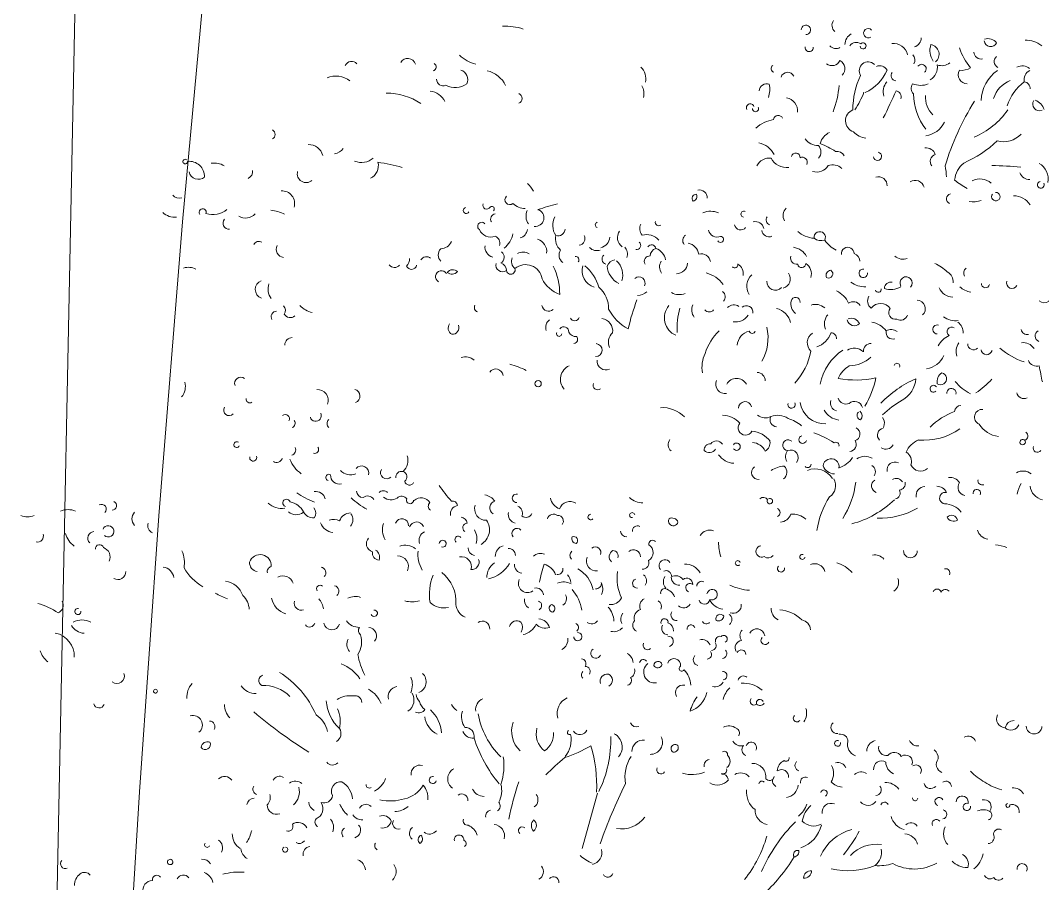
# Model space of a CAD drawing. Header units: millimetres. Extents: x -24439 to 198341, y -52871 to 149926.
# Drawn here: x 144233 to 146045, y 91589 to 93119 of the extents above; entities that cross this region are included whole.
import ezdxf

# ---------------------------------------------------------------- set-up
doc = ezdxf.new("R2010")
doc.units = ezdxf.units.MM
doc.linetypes.add('NET VAN', pattern=[1.06, 0.53, -0.53])
doc.layers.add('A-DETL-GENF-2', color=9, linetype='NET VAN', lineweight=9)
doc.layers.add('G-IMPT-1', color=9, linetype='Continuous', lineweight=9)

# ---------------------------------------------------------------- blocks, each defined once
blk = doc.blocks.new('NCV_TKCS_251209_TONG THE HIEN TRANG SAN DUONG - NCV_TKCS_HIEN TRANG_251209a_dwg_CX-1613001-TKCS_MB ĐỊNH VỊ CAO ĐỘ THIẾT KẾ')
at = {"layer": 'G-IMPT-1'}
blk.add_line((-247.9, 4447.1), (-244.2, 4277.7), dxfattribs=at)
blk.add_circle((-765.3, 5555.2), 9.44, dxfattribs=at)
for centre, radius, start, end in [((343.1, 6870.2), 76, 67.899, 108.0114), ((222.9, 6882.5), 33.9, 56.746, 123.2543), ((222, 6913.9), 19.7, 205.774, 351.288), ((-3.1, 6852.3), 28.1, 303.891, 17.228), ((283.9, 6964.5), 174.5, 215.037, 237.209), ((205, 6870.8), 20.4, 198.339, 300.548), ((269.7, 6861.5), 19.9, 148.744, 258.515), ((344.2, 6832.9), 35.7, 69.163, 133.4585), ((380, 6838.4), 30.8, 133.756, 209.182), ((-217, 6826.3), 23.2, 159.056, 248.203), ((-130.1, 6828.4), 13.6, 60.039, 320.569), ((110.6, 6846.9), 53.4, 177.216, 232.031), ((60.7, 6820.6), 29.1, 327.203, 96.8077), ((354.7, 6763.2), 111.5, 141.413, 195.137), ((-309.1, 6784.7), 13.8, 284.873, 197.019), ((-149.7, 6786.1), 38, 136.466, 194.047), ((-133.8, 6788.1), 8.88, 204.775, 155.2249), ((-37.8, 6780.3), 42.8, 29.132, 112.8169), ((4.3, 6785.5), 21.8, 347.185, 62.366), ((52.2, 6778.8), 44.5, 317.892, 24.615), ((94.7, 6835.1), 37.7, 266.823, 326.307), ((186.4, 6795.9), 27.3, 169.108, 284.165), ((148.6, 6855.5), 55.5, 281.44, 317.273), ((367.6, 6748.8), 87.1, 129.528, 178.6593), ((467, 6738.9), 141.8, 143.4112, 178.9397), ((357.1, 6805.2), 18.6, 10.279, 102.3426), ((-149.2, 6769.3), 23.7, 71.921, 161.2086), ((51.5, 6773), 13.5, 327.104, 163.3485), ((415.1, 6773.7), 19.8, 165.135, 309.054), ((399.5, 6741), 39.7, 32.054, 89.8347), ((-284.7, 6737.1), 11.6, 185.79, 22.283), ((-214.8, 6779.5), 23.2, 236.786, 317.463), ((-98.2, 6722), 26.3, 62.393, 227.959), ((-176.7, 6756.4), 132.7, 312.026, 352.779), ((-62.8, 6722.1), 25, 44.624, 129.0153), ((-14.5, 6732), 15, 157.323, 281.255), ((44.6, 6785.5), 62.8, 264.529, 307.993), ((-212.6, 6731), 26.5, 249.547, 350.591), ((-191, 6700.5), 26.5, 330.705, 80.2207), ((4.1, 6688.1), 43.8, 155.625, 214.314), ((60.5, 6715.5), 23.1, 161.2, 242.403), ((1060, 6509.2), 859.5, 165.3457, 179.3983), ((109.3, 6804.1), 233.4, 309.641, 341.599), ((129.7, 6667.6), 247.9, 171.923, 196.248), ((-1244.1, 6829.7), 1249.8, 349.501, 353.556), ((-0.7, 6670.7), 18.8, 0.521, 94.9327), ((216.5, 6748.2), 175, 197.683, 234.514), ((156.4, 6716.9), 73, 192.863, 242.273), ((-363.8, 6648.7), 11.4, 140.791, 272.336), ((-319, 6629.6), 20.2, 41.18, 179.2684), ((-445.5, 6596.4), 283.9, 355.869, 12.112), ((-352.7, 6678.4), 261.9, 342.604, 355.487), ((325.2, 6704.4), 70.8, 271.537, 333.405), ((90, 6652.8), 72.4, 294.935, 350.696), ((38.1, 6797.9), 332.5, 309.78, 330.38), ((-367.3, 6577.4), 22.7, 89.424, 193.256), ((-427.9, 6565), 70.3, 356.786, 30), ((-86.5, 6571.4), 34.6, 129.259, 267.611), ((452.5, 6553.6), 53.5, 5.94, 76.754), ((-301, 6537.4), 38.7, 10.153, 96.9077), ((697.5, 5248.1), 1360.9, 101.9214, 105.5513), ((442.5, 6579.6), 29.4, 214.697, 288.436), ((487.6, 6546.2), 10.1, 114.436, 46.636), ((-1112.8, 6360.9), 185.3, 88.9678, 108.2633), ((-766.3, 6496.1), 47.7, 4.198, 63.183), ((-400.4, 6517.3), 11.3, 35.385, 227.883), ((-384.4, 6519), 9.11, 196.414, 47.596), ((-57.1, 6589.6), 61.1, 239.79, 279.599), ((139.9, 6525.4), 28.9, 36.028, 114.4821), ((175.5, 6524.7), 21.5, 124.596, 235.404), ((315, 6500.5), 76.6, 146.888, 190.491), ((-277.7, 6409.4), 104.9, 116.3586, 148.4359), ((-310.7, 6505.8), 13.8, 39.14, 190.41), ((-120.6, 6476.7), 51.1, 132.206, 181.397), ((1.4, 6487.7), 12.1, 203.214, 98.6791), ((64.7, 6441.1), 156.3, 17.66, 29.598), ((325.1, 6460.5), 52.6, 66.909, 132.0152), ((437, 6437.9), 56.8, 49.317, 107.3038), ((-754.1, 6454.1), 42.9, 1.125, 49.278), ((-189.7, 6512.3), 46.6, 232.319, 287.948), ((-188.3, 6444.4), 26.9, 333.941, 61.112), ((-226.3, 6040.3), 438.5, 76.169, 82.8488), ((-111.2, 6444.5), 23.9, 42.083, 115.2968), ((324, 6686.9), 217.4, 247.164, 258.979), ((370.5, 6474.8), 12.5, 159.808, 110.1957), ((135.8, 6424.9), 28.2, 32.604, 137.8696), ((247.1, 6430.8), 15, 119.745, 262.875), ((290.6, 6509.8), 72.1, 276.826, 305.677), ((-1221, 6507.5), 101.2, 242.505, 274.115), ((-341.4, 6357.4), 67.9, 44.087, 94.3683), ((-229.2, 6415), 13.2, 12.136, 184.127), ((-206.3, 6407.4), 14.4, 349.443, 133.9532), ((-168.6, 6428.8), 39, 268.287, 346.321), ((-107.2, 6387.5), 39.8, 64.141, 126.2469), ((29.2, 6407), 24.9, 11.984, 126.3072), ((-1251.4, 6348), 28.8, 350.5439, 89.0665), ((-1171.2, 6316.1), 81.4, 42.663, 93.7343), ((-292.5, 6352.5), 39.6, 98.2259, 171.775), ((-261.1, 6428.7), 52.4, 224.951, 293.141), ((-1404.9, 6342.4), 23.3, 31.15, 168.58), ((-1335.6, 6361.1), 12.2, 301.7299, 77.194), ((-1269.4, 6377.3), 57.5, 258.595, 323.726), ((-1068.9, 6344.5), 15.7, 307.691, 82.1724), ((-1293.4, 6336.3), 19.9, 197.532, 309.689), ((-1561.7, 6288.6), 20.7, 57.56, 172.8428), ((-1310.8, 6234.5), 57.4, 44.102, 99.0275), ((-1580.1, 6189), 67.5, 69.244, 129.6807), ((-1389.6, 6063), 192.8, 74.035, 105.9647), ((-185.6, 6248.3), 30.9, 150.978, 226.084), ((-476, 6214.1), 12.2, 102.806, 238.271), ((-489.4, 6216.4), 14.4, 298.867, 42.21), ((-467.4, 6219.4), 22.7, 12.13, 119.945), ((-93.2, 6209.2), 16.9, 347.53, 205.889), ((151.2, 6250.9), 34.2, 242.599, 308.822), ((233.7, 6088.4), 146.6, 64.293, 81.8527), ((361.9, 6235.5), 18.1, 142.3, 226.497), ((490, 6243.7), 15.9, 176.392, 350.189), ((591.8, 6236), 21.6, 243.075, 48.165), ((-406.5, 6130.2), 62.6, 84.4596, 128.0624), ((-327.8, 6210.2), 8.56, 78.14, 281.86), ((-281.1, 6175.4), 24.8, 27.892, 122.6212), ((-245.1, 6216.9), 15, 158.558, 266.384), ((-126.5, 6279.1), 79.3, 244.597, 283.172), ((-96.2, 6235.1), 35.4, 249.975, 303.444), ((-14.4, 6288.4), 103.7, 233.028, 258.085), ((0.2, 6186.9), 18.9, 17.499, 202.952), ((17.6, 6168.5), 24.1, 17.671, 88.5882), ((289.7, 6186.8), 34.5, 12.696, 77.3029), ((415.3, 6219.8), 12.3, 194.388, 3.103), ((-328.4, 6181), 18.6, 208.512, 337.846), ((-243.6, 6187.2), 20.7, 201.652, 313.291), ((190, 6154.1), 18, 333.435, 229.185), ((322.4, 6195.8), 44, 218.565, 285.945), ((371.7, 6239.1), 56.6, 242.594, 279.464), ((-390.9, 6147.6), 26, 209.298, 309.135), ((-151.9, 6104.8), 54.7, 46.072, 97.0578), ((60.6, 6144.7), 12.6, 96.736, 23.771), ((151.8, 6125.3), 19, 94.435, 196.175), ((137.8, 6172.6), 52.8, 265.34, 319.902), ((-1036.1, 5985.8), 144.8, 49.471, 61.137), ((-561.4, 6115.1), 10.4, 183.525, 323.075), ((-372.1, 6119), 8.8, 226.631, 105.2989), ((-140.3, 6131), 18.3, 179.54, 294.988), ((-121.9, 6120.2), 12.2, 208.629, 16.611), ((-121.1, 6088.4), 36.9, 359.92, 72.85), ((-28.4, 6111.6), 15.1, 111.688, 222.322), ((-36.8, 6113.5), 12.4, 257.3269, 76.683), ((56.3, 6179.5), 74.4, 251.792, 288.208), ((116.7, 6111.9), 8.78, 213.906, 30.104), ((242.4, 6090.2), 25.1, 328.882, 104.8579), ((571.5, 6127.3), 17.2, 205.369, 300.428), ((617.1, 6119), 17.6, 136.116, 264.996), ((-398.7, 5328.7), 884.5, 121.7335, 125.6461), ((-582.3, 6088.7), 29, 169.563, 237.696), ((-571.8, 6022.3), 49.3, 58.109, 121.8908), ((-457.7, 6089.5), 20.9, 145.345, 229.843), ((-456.8, 6041.3), 39.7, 25.74, 94.7717), ((-168.4, 6058.3), 28.4, 302.678, 52.741), ((-7.8, 6004.8), 67.3, 39.3709, 83.7439), ((120.7, 6077.3), 25.4, 163.19, 252.607), ((145.4, 6041.2), 34.4, 50.886, 159.9584), ((345.4, 6142.5), 56.1, 248.888, 295.885), ((359, 6052.2), 36, 13.295, 72.462), ((583.5, 6049.6), 37, 48.305, 116.1644), ((-1737.8, 6031.9), 16.2, 319.399, 72.492), ((-1552.5, 6066.8), 37.4, 293.573, 341.404), ((-1468.5, 6081.2), 52.7, 263.742, 327.678), ((-1443.5, 6024.2), 42.1, 313.21, 30.53), ((-1311.7, 5277.3), 774.2, 91.7044, 97.0932), ((-1002.4, 6051.4), 14.2, 149.627, 327.159), ((-966.2, 6090.7), 52.8, 242.754, 286.363), ((-914.4, 6022.1), 25.3, 279.038, 89.4338), ((-807.2, 6031.4), 54, 168.836, 230.472), ((-731, 6055.5), 8.13, 123.356, 264.719), ((-633.1, 6045.6), 33.5, 160.56, 250.56), ((-605, 6030.3), 12.7, 277.283, 65.224), ((-559.3, 6032.7), 12.9, 24.849, 163.9501), ((-406.3, 6035.9), 27, 25.228, 122.8805), ((-310.7, 6059.9), 9.74, 243.923, 26.074), ((-311.8, 6031.1), 34.5, 8.568, 73.263), ((-214.1, 6022.3), 45.8, 149.478, 228.847), ((63.7, 6032.1), 24.8, 50.255, 141.7624), ((185.1, 6060.6), 19.5, 157.886, 300.286), ((200.7, 6063.2), 20.3, 253.656, 2.657), ((317.9, 6049), 13.3, 90.722, 285.537), ((403.7, 5989.2), 70.5, 131.6422, 168.8679), ((360.7, 6054.8), 13.5, 74.325, 253.784), ((600.8, 6252.8), 222.3, 246.26, 267.557), ((-1606.5, 5994.1), 44.1, 32.274, 107.0808), ((-1063, 6015.9), 11.3, 170.925, 350.151), ((-1045.2, 6010.4), 7.51, 328.282, 152.225), ((-903, 6031), 41.2, 172.723, 230.879), ((-840.5, 6010), 20.3, 267.115, 16.57), ((-774.7, 5999.9), 19.2, 293.15, 46.833), ((-720.9, 6023.5), 34.6, 299.6, 11.945), ((-651.5, 5990), 29.6, 355.789, 60.357), ((-554, 5996.4), 16, 100.191, 229.947), ((-533.8, 6018.5), 24, 125.115, 195.579), ((-547.8, 5997), 41.1, 24.31, 89.6422), ((-477.7, 6015.9), 33.3, 287.778, 12.733), ((-382, 5918.9), 93.2, 53.151, 91.092), ((-180.9, 6045.7), 25, 193.343, 332.971), ((-106.5, 6006.4), 13.2, 8.347, 187.917), ((-36.3, 5976.9), 40.9, 65.015, 125.3761), ((134.5, 5948.8), 65.7, 52.508, 97.3535), ((433.9, 6015.1), 45.7, 162.532, 213.726), ((432.9, 6038.4), 17, 193.554, 333.028), ((474.4, 6035.2), 16.5, 202.682, 3.798), ((623.5, 6056.3), 27.7, 220.84, 301.215), ((1250.1, 6324.7), 678.4, 205.513, 209.592), ((-1116.2, 5984.1), 8.72, 121.115, 347.811), ((-1025.3, 5984.9), 15.4, 113.133, 230.605), ((-955.7, 5977), 29, 302.3, 10.441), ((-797.6, 5992.8), 44.1, 183.965, 246.019), ((-721.1, 6009.7), 29.3, 240.659, 306.075), ((-490.7, 5998.2), 31.9, 164.892, 231.979), ((-80.8, 6008.3), 38.9, 185.396, 245.041), ((31.9, 5980.1), 39.9, 154.703, 220.16), ((74, 6008.9), 21.1, 207.868, 332.132), ((73.1, 5983.7), 24.8, 38.236, 129.7436), ((195.5, 5982.9), 27.6, 67.238, 139.2454), ((195, 6003.5), 20.7, 187.192, 302.406), ((-1600.6, 5951.6), 26.2, 182.039, 327.825), ((-1059.2, 5952.6), 11.8, 51.524, 251.256), ((-1036, 5951.4), 72, 324.555, 5.308), ((-890.2, 5925.6), 38.1, 9.763, 89.5076), ((-790.2, 5944.2), 26.6, 161.848, 251.284), ((-675.3, 5966.6), 15.9, 148.777, 267.823), ((-640.6, 5944.2), 29.9, 115.8675, 174.7423), ((-672, 5919.1), 55.7, 358.065, 64.462), ((-326.7, 5955.7), 17.8, 330.4619, 75.936), ((-237.1, 5935.2), 19.1, 7.227, 148.9974), ((-151.8, 5914.3), 56.9, 30.524, 93.1198), ((148.5, 5931.1), 22.2, 104.823, 202.047), ((292.7, 5988.2), 66.5, 295.665, 353.259), ((241, 6093.7), 307.4, 321.482, 333.046), ((-1034.9, 5964.9), 36.7, 220.077, 307.242), ((-1014.6, 5913.6), 22.3, 359.672, 85.3502), ((-764.7, 5938.2), 9.74, 333.925, 116.0754), ((-688.5, 5926.9), 50.7, 180.522, 269.478), ((-777.8, 5817.1), 119.7, 31.685, 68.341), ((-613.3, 5968.1), 60.8, 200.336, 261.809), ((-565.7, 5925.5), 18.4, 351.405, 146.0951), ((-455.4, 5970.2), 44.9, 256.827, 309.957), ((-270.3, 5918.2), 27.9, 74.504, 150.2542), ((-271.7, 5940.5), 44.1, 276.764, 343.966), ((-6.5, 5910.3), 33.6, 139.595, 244.595), ((-49.1, 5952.3), 69.3, 306.561, 357.082), ((24.3, 5932.9), 16.5, 10.167, 104.8884), ((109.4, 5891.1), 35.8, 62.149, 141.3867), ((391.5, 5909.8), 31, 139.04, 208.943), ((369.1, 5912.2), 18, 254.36, 93.6232), ((615.7, 5947.2), 21.1, 206.968, 314.107), ((-1853.6, 5850.8), 55.3, 74.642, 116.2412), ((-1775.1, 5905.9), 22, 310.596, 25.215), ((-1002.2, 5905.9), 31.5, 189.938, 271.118), ((-986.8, 5878.7), 18.9, 313.8829, 72.598), ((-909.5, 5880.5), 35.8, 76.469, 134.5784), ((-960.7, 5771.7), 188.6, 16.738, 43.06), ((-572.5, 5928.5), 41.6, 289.356, 330.255), ((-360.2, 5905.1), 35, 172.428, 235.497), ((-347.2, 5920.8), 17.2, 239.574, 334.634), ((-288.7, 5840.2), 141, 347.315, 29.539), ((188.6, 5809.8), 156.3, 140.256, 185.668), ((64.5, 5970.8), 106.3, 289.516, 327.321), ((525.1, 5631.8), 344, 131.0642, 152.1452), ((235, 5910.5), 8.42, 354.359, 185.641), ((223, 5873.4), 78.2, 315.438, 13.059), ((412.2, 5881.2), 13.5, 2.437, 201.753), ((497.4, 6045.5), 153.8, 236.573, 258.467), ((-1953.2, 5882.9), 6.82, 67.714, 22.286), ((-1929.3, 5843.8), 45.3, 15.32, 112.9477), ((-1643.6, 5847), 37.2, 359.169, 110.563), ((-1165.9, 5886.5), 34.1, 286.675, 355.137), ((-973.2, 5842.4), 22.7, 15.126, 91.1365), ((-939.7, 5854.1), 13, 206.51, 34.001), ((-918.5, 5886.6), 27.4, 174.494, 247.432), ((-887.8, 5834.4), 49.2, 25.685, 146.852), ((-710, 5803.5), 83.7, 15.563, 65.964), ((-20.9, 5831.6), 537.8, 175.236, 184.764), ((-410.1, 5865.2), 56.4, 156.802, 262.688), ((-191.2, 5896.4), 237.4, 181.726, 199.149), ((-189.3, 5843.3), 46.6, 119.887, 192.188), ((-204.9, 5888.5), 9.1, 212.378, 4.492), ((-214.9, 5860.8), 194.9, 334.12, 5.63), ((152.5, 5819.6), 73.2, 135.7806, 174.972), ((357.6, 5877.9), 10.1, 48.792, 327.468), ((519.7, 5839.2), 22.7, 101.856, 262.915), ((-1909.1, 5870.8), 28, 208.103, 327.49), ((-1131.7, 5842.1), 27, 154.258, 240.793), ((-967, 5860.4), 19.8, 182.661, 322.29), ((-774.8, 5919.4), 93.6, 222.854, 266.744), ((-151.4, 5779.2), 167.3, 151.325, 178.6378), ((50.3, 6103.3), 278.9, 276.023, 299.028), ((-86.3, 5837.1), 272.8, 345.782, 4.691), ((564.1, 5666), 208.8, 127.543, 151.2542), ((455.9, 5835.4), 19.4, 108.045, 191.443), ((651.7, 5820.3), 13.9, 307.371, 70.12), ((-1648.3, 5695.8), 124.6, 80.1127, 99.8873), ((-1261.5, 5789.7), 27.4, 329.304, 21.899), ((-1183.9, 5800.7), 19.3, 67.487, 165.6462), ((-1108.6, 5812), 21.3, 246.802, 336.802), ((-1098.3, 5786.4), 19.6, 61.607, 161.9962), ((-529.6, 5924.4), 140.2, 224.605, 258.794), ((562.2, 5563.5), 381.4, 138.0237, 148.8313), ((569.7, 5878.1), 81, 229.337, 278.772), ((655.6, 5802.8), 7.95, 54.528, 35.472), ((702.4, 5798.4), 12.5, 173.085, 340.931), ((-1946, 5801), 27.3, 239.237, 300.763), ((-1848.4, 5817.4), 64, 268.468, 327.677), ((-1746.3, 5813.4), 40.5, 257.3, 331.948), ((-1276.5, 5781.1), 20.2, 234.741, 333.33), ((-1225.7, 5785.7), 15.7, 219.121, 4.483), ((-1130.3, 5775.9), 17.2, 48.257, 258.613), ((-802.9, 5788.8), 20.5, 207.157, 326.816), ((-719.7, 5777.9), 14, 223.311, 358.763), ((-635.9, 5755.9), 38.7, 10.153, 96.9077), ((-221.7, 5769.2), 98, 171.808, 206.516), ((-149.3, 5749), 25.5, 18.531, 102.7527), ((116.3, 5782), 23.2, 210.64, 311.418), ((152.1, 5751.5), 24.3, 32.639, 147.3605), ((320.6, 5901.8), 185.9, 281.844, 321.812), ((-1860.6, 5754.3), 10.5, 354.885, 233.043), ((-1776.6, 5745.7), 17.7, 154.098, 291.321), ((-765.1, 5729.2), 28, 143.32, 216.68), ((-565.8, 5742.9), 37.6, 148.21, 221.316), ((-198.7, 5707.5), 33.2, 45.239, 168.1587), ((100.1, 5755.3), 22.4, 175.236, 274.764), ((177.6, 5741.4), 14, 152.614, 272.328), ((161.2, 5734.7), 18.5, 336.697, 65.38), ((222.1, 5730.9), 27.4, 348.539, 55.061), ((-1949.6, 5765.5), 51.2, 242.794, 292.229), ((-1672.2, 5704.2), 16.3, 74.29, 170.6501), ((-1597.9, 5719), 23.8, 168.843, 281.155), ((-998, 5720.2), 13.3, 165.092, 270.655), ((-748.5, 5714.3), 7.67, 165.964, 14.036), ((-736.7, 5724.1), 14.6, 12.854, 159.5158), ((-705.8, 5741.5), 21.9, 220.359, 295.451), ((-703.7, 5711.1), 12.9, 294.98, 55.49), ((-631.4, 5699.1), 19.2, 287.469, 100.6022), ((-236.1, 5712.2), 27, 171.588, 297.338), ((-30.5, 5712.1), 10.9, 178.226, 45.374), ((59.8, 5757.4), 74.8, 205.244, 288.359), ((106.7, 5766.8), 59, 227.112, 279.88), ((259, 5705), 21.2, 118.443, 241.557), ((401.5, 5667.8), 67.4, 129.4276, 173.6868), ((691.9, 5685.1), 37.8, 66.902, 137.627), ((-158.8, 5662.3), 19.3, 28.646, 197.021), ((168.9, 5681.2), 20.4, 303.159, 79.461), ((266.9, 5690.5), 25.5, 254.439, 346.494), ((837.9, 5659.3), 153.8, 170.557, 183.084), ((756.2, 5701.9), 45.5, 202.428, 275.643), ((-1046.9, 5641.8), 21.1, 159.553, 256.591), ((-1056.3, 5640.6), 19.9, 283.031, 38.089), ((-592.3, 5677.1), 26.5, 192.111, 309.531), ((-104.1, 5688.4), 37.9, 249.146, 312.42), ((-58.5, 5656.3), 20.5, 168.618, 281.382), ((-45, 5619.3), 53, 71.701, 129.2838), ((-25.2, 5572.9), 96.8, 64.602, 91.8587), ((43.7, 5376.4), 275, 73.373, 87.1735), ((166.6, 5648.1), 20.9, 292.073, 49.982), ((326.5, 5644), 32.2, 359.248, 75.563), ((574.1, 5658.8), 12.5, 181.629, 309.484), ((-663.1, 5599.2), 44.5, 131.709, 237.319), ((-197.5, 5551.2), 74.4, 60.156, 104.6539), ((31, 5622.5), 11.3, 118.67, 3.221), ((129.8, 5634.2), 9.34, 0.572, 142.5566), ((233.2, 5589.1), 40.9, 75.574, 142.7837), ((317.3, 5615.6), 22.8, 79.277, 209.048), ((382.5, 5663.2), 30.8, 219.43, 329.042), ((488.7, 5605.7), 36.5, 51.635, 110.4191), ((534.3, 5626.7), 24.2, 161.701, 277.244), ((569.3, 5619.4), 11, 350.65, 209.958), ((-1839.9, 5539.9), 48.6, 80.088, 123.6908), ((-1620.6, 5588.4), 26.7, 125.619, 268.586), ((-1566.3, 5606), 45.7, 177.196, 233.73), ((-595.4, 5601.9), 13.6, 176.509, 321.417), ((-366.7, 5504.7), 92.5, 61.39, 110.2397), ((-140.8, 5606.8), 21.6, 155.584, 349.116), ((-103.7, 5532.4), 72.1, 52.644, 102.6782), ((-85.2, 5577.8), 27.8, 314.765, 25.219), ((-5.7, 5594), 15.9, 63.221, 282.528), ((134.4, 5569.9), 23.6, 7.27, 190.912), ((111.2, 5638), 80, 305.538, 342.408), ((244, 5587.7), 21.1, 339.553, 76.591), ((335.4, 5572.8), 20.5, 46.987, 140.1674), ((339.4, 5579.9), 20, 294.101, 29.03), ((424.5, 5568.5), 26.1, 108.004, 208.393), ((459.1, 5572.8), 33.1, 42.78, 106.1721), ((484.5, 5578.4), 16.9, 93.747, 278.934), ((-1559.1, 5542.1), 17.2, 338.028, 67.21), ((-1467.8, 5646.1), 82.5, 242.462, 271.93), ((-982.7, 5533.2), 37.9, 64.262, 126.6179), ((-891.5, 5539.7), 22, 24.105, 161.1017), ((-849, 5401.2), 185.1, 77.805, 94.0245), ((-97.3, 5530.6), 41.9, 40.806, 105.3396), ((23.3, 5567.8), 27.8, 157.411, 229.07), ((12.1, 5560.9), 22.7, 337.965, 129.2661), ((66.5, 5556.9), 9.85, 236.049, 17.692), ((141, 5589.8), 38.5, 219.195, 283.936), ((284.6, 5555.9), 20.2, 138.828, 269.096), ((335.8, 5549.1), 17.3, 297.764, 47.045), ((504.5, 5501.2), 62.9, 54.432, 106.0029), ((-1561.8, 5521.9), 16.6, 109.386, 227.994), ((-1528.9, 5551.1), 21, 227.32, 326.102), ((-221.6, 5514.2), 18.2, 102.691, 200.707), ((-205.6, 5524.8), 21.2, 50.611, 160.4374), ((-149.9, 5546), 10.9, 231.114, 165.7528), ((26, 5462.6), 73.5, 109.5204, 142.1542), ((-10.8, 5509.1), 25.9, 326.194, 61.879), ((108.3, 5490.8), 61.6, 49.265, 128.0066), ((127, 5508.7), 38.3, 319.027, 48.864), ((-31.8, 5502.2), 253.1, 344.208, 10.161), ((90.9, 5671.7), 288.3, 301.499, 330.584), ((521.6, 5517.6), 18.1, 28.94, 151.06), ((-322.4, 5500.3), 24.2, 157.38, 247.38), ((-228, 5526.9), 21.9, 241.039, 343.72), ((-156.7, 5556.8), 61.6, 232.756, 282.186), ((-66, 5491.5), 20.6, 142.424, 292.386), ((248.8, 5683.8), 228.6, 285.145, 316.486), ((521.6, 5539.5), 20.6, 219.708, 320.292), ((634.2, 5535.8), 37.8, 213.094, 278.449), ((-1492.8, 5454.2), 23.2, 108.869, 194.986), ((399.6, 5413.2), 253.6, 163.886, 188.085), ((692.8, 5312.4), 178.8, 87.3307, 98.6927), ((-26.9, 5411.5), 14.4, 47.79, 151.1331), ((-9.3, 5420.5), 8.05, 168.417, 138.4533), ((-1278.7, 5362.2), 20.8, 308.159, 90.4215), ((16.7, 5392.5), 13, 313.167, 83.702), ((27.4, 5401.6), 33.5, 289.502, 0.062), ((82, 5344.5), 60.9, 65.253, 110.1671), ((430.6, 5399.2), 20.3, 194.206, 17.685), ((549.4, 5366.9), 12.4, 348.671, 121.3473), ((-1375.3, 5320.3), 31.4, 355.672, 111.3883), ((343.1, 5322.5), 36.4, 57.894, 116.0795), ((-1607.2, 5303), 18, 69.196, 218.298), ((566.7, 5305.3), 14.9, 58.157, 167.0819), ((-1367.4, 5275.1), 16.6, 213.973, 42.338), ((-383.3, 5367.4), 62.7, 245.01, 285.048), ((-266.4, 5271.8), 18.3, 36.214, 136.156), ((-145.9, 5255.9), 32.4, 86.2208, 165.4538), ((10.5, 5270.9), 17, 114.998, 312.382), ((130.1, 5290.1), 7.43, 91.9, 14.359), ((230.5, 5198.6), 104.4, 59.019, 89.0899), ((396.4, 5291), 29.3, 318.215, 41.785), ((542, 5302.3), 12.1, 31.547, 176.5264), ((-1806.9, 5232.5), 48, 336.955, 32.572), ((-1568, 5265.3), 10.6, 187.057, 319.545), ((-1313.8, 5267.2), 15.6, 149.553, 247.316), ((-387.1, 5263.3), 7.52, 19.979, 296.419), ((-265.7, 5281.6), 14.1, 168.432, 3.938), ((53.9, 5318.9), 183.2, 198.678, 212.25), ((28.3, 5276.2), 18.9, 250.077, 339.474), ((179.8, 5252.4), 30.4, 30.116, 131.7019), ((-1450.8, 5240.8), 12.3, 346.509, 148.2519), ((-1432.7, 5232.3), 14.1, 307.878, 52.122), ((-1115, 5214), 48.3, 332.105, 32.3), ((-594.6, 5263.5), 44.3, 209.537, 265.913), ((-565.7, 5218.3), 32.1, 73.902, 178.1522), ((-502.8, 5222.6), 8.1, 103.564, 336.045), ((-358.8, 5223.2), 15, 78.745, 202.677), ((79.6, 5239), 10.3, 154.299, 25.701), ((-1617.2, 5216.5), 15.9, 162.988, 335.899), ((-728.7, 5212.4), 12.5, 95.712, 290.278), ((-604.2, 5180.2), 19.7, 71.162, 179.9125), ((-592.6, 5183.1), 16.6, 336.865, 108.1548), ((-389.1, 5214.3), 18.1, 199.884, 286.985), ((-304.4, 5198.3), 11.7, 57.756, 205.509), ((-47.5, 5217.5), 7.21, 31.096, 328.904), ((-1410.3, 5156.7), 16.2, 302.029, 40.477), ((-1340.8, 5178.3), 11.2, 263.136, 56.899), ((-1188.5, 5151.6), 21.3, 1.855, 157.5339), ((-1118, 5174.1), 18.1, 166.282, 331.218), ((-1072.1, 5174.6), 16.8, 90.754, 206.033), ((-1073.4, 5174.6), 16.9, 327.0109, 86.1187), ((-1046.9, 5171.6), 13.9, 206.908, 349.351), ((-415.4, 5915.3), 912.6, 233.457, 237.153), ((-816.5, 5146.5), 48.8, 53.622, 95.3304), ((-776.4, 5168.5), 20.6, 122.814, 254.248), ((-713.7, 5166.6), 25.5, 182.72, 275.452), ((-720.8, 5168.9), 22.6, 355.6929, 84.7766), ((-690.8, 5184.4), 18.8, 246.615, 352.875), ((-347.9, 5146.5), 20.8, 16.443, 146.4951), ((-320.9, 5167.3), 26.6, 315.416, 77.105), ((-251.6, 5148.3), 17.3, 50.183, 237.309), ((-181.1, 5119.4), 52.4, 47.317, 108.4933), ((-1230.3, 5175.6), 40.2, 239.054, 310.093), ((-902.9, 5137.4), 13.5, 16.045, 123.9921), ((-878.2, 5118.6), 25.4, 117.569, 205.563), ((-806.2, 5156.1), 33.6, 176.897, 289.363), ((-524.7, 5148.9), 13.7, 173.212, 283.52), ((-530.5, 5142.3), 11.2, 323.097, 133.6351), ((-459.6, 5126.3), 16.4, 353.243, 145.644), ((-396.3, 5132.1), 21.2, 136.345, 242.58), ((-407.3, 5131.2), 16.1, 355.723, 105.7004), ((-317, 5137.3), 18.9, 282.243, 36.646), ((-239.4, 5119.9), 15.9, 9.678, 131.0157), ((-129.9, 5121.4), 14.5, 78.374, 197.654), ((-25.9, 5307.4), 160.7, 261.109, 282.471), ((-1566.3, 5125.8), 8.43, 71.018, 350.911), ((-1508.6, 5103.2), 10.4, 185.858, 37.749), ((-1442.7, 5125.4), 16.8, 250.912, 2.829), ((-1325.6, 5192.7), 100.1, 218.822, 250.555), ((-1277, 5111.5), 9.4, 78.633, 269.943), ((-1249.2, 5127.3), 26.8, 194.325, 299.277), ((-1107.1, 5104.1), 17.1, 59.527, 154.6767), ((-1092.6, 5133.5), 34, 247.236, 319.552), ((-1050.4, 5102), 18.9, 52.329, 150.287), ((-1028.4, 5116.3), 10.4, 176.072, 14.319), ((-990.1, 5103.1), 30.7, 49.048, 149.1334), ((-958.8, 5118.7), 13.5, 146.009, 253.957), ((-865.9, 5090.6), 21.1, 27.242, 99.6264), ((-825.6, 5085.6), 49.4, 316.954, 51.844), ((-696.9, 5113), 15.5, 59.257, 235.272), ((-513.6, 5101), 15.9, 147.677, 240.393), ((-449.5, 5102.9), 29.4, 174.393, 293.552), ((-215.3, 5109.6), 28.1, 164.814, 239.947), ((-205, 5102.5), 27.5, 52.945, 133.0822), ((-201.4, 5127.2), 23.3, 196.194, 293.403), ((-173.8, 5114.8), 17.5, 13.452, 146.5316), ((-161.6, 5107.2), 12.6, 67.277, 266.733), ((-93.1, 5106.2), 15.5, 261.591, 188.409), ((122.1, 5128.4), 38.1, 194.497, 259.199), ((134.2, 5021.7), 101.6, 61.966, 103.0426), ((185.1, 5078.9), 32.7, 21.641, 95.4997), ((-1168.6, 5102.9), 20.1, 198.628, 284.767), ((-1146.1, 5072.3), 20.7, 46.269, 147.1497), ((-842.5, 5087.2), 13.8, 109.655, 250.345), ((-855.6, 5049.3), 51.2, 0.746, 47.709), ((-605.3, 5048.3), 29.8, 82.6627, 150.4674), ((-247.3, 5110.5), 134.2, 188.393, 222.299), ((-314.4, 5074.1), 13.8, 125.426, 291.176), ((-311.5, 5083.4), 22, 340.5869, 69.447), ((-229.7, 5072), 11.5, 88.327, 218.542), ((-230.1, 5040.7), 42.8, 40.7009, 88.8968), ((-111.4, 5088.4), 16.2, 212.137, 8.976), ((-57.4, 5128.6), 54.8, 226.151, 276.979), ((-24.6, 5094.6), 24.2, 265.653, 22.672), ((-1294.7, 5031.9), 30, 32.868, 113.7332), ((-1078.9, 5327.2), 280.9, 245.142, 256.807), ((-1030.2, 5037.8), 19.8, 13.892, 176.9878), ((-984.8, 5038.7), 22.4, 41.866, 175.0023), ((-858.6, 5046), 9.68, 52.769, 249.123), ((-708.7, 5039.7), 32.2, 122.978, 198.443), ((-702, 5045.3), 19.2, 14.037, 112.8341), ((-174.4, 5036), 419.9, 178.095, 185.724), ((-595.9, 4995.1), 54.9, 38.811, 88.0585), ((-551.4, 5046.3), 15.1, 277.564, 29.306), ((-512.4, 4978.6), 87.9, 26.8669, 78.839), ((-430.5, 5038.9), 15.2, 278, 28.87), ((-445.8, 5018.2), 40, 352.268, 44.6), ((-168.5, 5064.9), 21.4, 240.495, 349.908), ((-49.6, 5045.2), 13.2, 51.405, 218.597), ((-57.7, 5053.3), 16.5, 262.165, 7.837), ((-32.2, 5048.1), 17.2, 319.7339, 77.1339), ((69.4, 5024.9), 23.7, 25.56, 168.6902), ((-1276.8, 5291.1), 262.4, 252.616, 265.475), ((-1176.3, 4997.2), 33.7, 106.3962, 178.7941), ((-1201, 5004.3), 28.9, 335.516, 53.97), ((-1030.7, 5023.4), 52.9, 175.41, 229.829), ((-942.6, 5018.2), 27.4, 131.199, 217.379), ((-898.8, 5021), 10.1, 267.356, 195.328), ((-802.3, 5035.4), 21.1, 190.985, 279.624), ((-786.7, 5045), 96.8, 299.411, 346.296), ((-655, 5027.9), 23.1, 189.832, 282.789), ((-512.1, 4976.5), 41.5, 74.461, 132.3271), ((-541.1, 5002.6), 42.1, 24.684, 59.291), ((-382.9, 5026.8), 37, 280.285, 349.715), ((-263.9, 5019.2), 25, 134.625, 219.016), ((-243.4, 5024.7), 18, 351.4879, 80.5659), ((-176.4, 5018.6), 16.6, 161.328, 293.651), ((-88.2, 5030.7), 12.5, 223.799, 336.815), ((44, 5021.1), 24.4, 155.122, 232.951), ((95.6, 5021.8), 12, 150.947, 352.186), ((929.8, 5008.9), 23.3, 198.283, 14.236), ((-1401.7, 5044.7), 63.6, 245.81, 294.19), ((-1375.5, 5003.2), 10.9, 32.805, 269.088), ((-1359.7, 4954.6), 54.9, 43.418, 96.9832), ((-1348.6, 5013.1), 36.6, 247.501, 321.741), ((-1296.7, 5014.3), 31.9, 223.664, 292.56), ((-1308.8, 4992.2), 25.5, 343.148, 53.722), ((-1217.4, 4964), 34.7, 77.804, 130.267), ((-990.3, 4940.4), 46.4, 66.502, 127.1843), ((-825.8, 4972.5), 28.9, 358.613, 118.7318), ((-801.2, 4993.5), 22.1, 281.276, 38.273), ((-696.7, 4978.4), 50.7, 140.019, 198.21), ((-624.8, 4981), 27.2, 171.815, 322.32), ((-560.7, 4897), 124.3, 25.948, 57.319), ((-266.4, 4980.7), 28.3, 126.59, 210.79), ((-204.4, 4987.7), 10.5, 4.962, 218.637), ((-194.2, 4965.6), 23, 11.039, 89.3507), ((-124, 4991.9), 11.7, 30.951, 206.266), ((-30.8, 4982.1), 14, 95.079, 207.699), ((-22.8, 4990.6), 10.7, 314.427, 149.8194), ((37.3, 4982.2), 20.9, 112.306, 229.75), ((843.5, 5005.7), 27.2, 172.863, 283.869), ((875.6, 4982.4), 25.8, 105.708, 186.91), ((861.1, 5000.8), 24.3, 242.702, 357.435), ((-1226.9, 5002.6), 44.4, 217.461, 279.796), ((-1091.7, 4962.6), 24.2, 152.666, 271.885), ((-870.5, 4997.5), 93.8, 191.208, 226.901), ((-590.9, 4953.4), 22.9, 23.429, 117.6907), ((-523.3, 4964.4), 22.4, 318.366, 48.366), ((-411.8, 4926.3), 66.8, 18.597, 57.984), ((-304.5, 4966.8), 27.5, 157.161, 224.078), ((-272.7, 4958), 19.9, 155.416, 260.728), ((-189.5, 4972.6), 18.1, 164.466, 285.535), ((-76.2, 4946.3), 25.7, 39.141, 121.9338), ((-53.2, 4961.8), 15.5, 293.819, 49.922), ((-14.9, 4948.1), 14.4, 290.99, 60.84), ((40.7, 4962.1), 13.4, 17.838, 170.3348), ((-1068.7, 4942), 22.5, 189.234, 279.691), ((-1090.5, 4921.1), 25.7, 356.924, 74.1499), ((-1006.2, 4918.5), 30.9, 351.935, 109.487), ((-916, 4837.1), 108.5, 12.296, 68.907), ((-592.2, 4938.9), 28.2, 188.782, 250.829), ((-579.5, 4926.2), 14, 313.3109, 88.7635), ((-531.8, 4932.6), 11.4, 124.087, 284.8), ((-538.6, 4929.5), 12.5, 320.502, 88.3849), ((-415.4, 4942), 21.8, 250.016, 340.016), ((-351.1, 4951.8), 35.9, 274.281, 334.736), ((-177.8, 4936.7), 15.5, 301.247, 108.786), ((-57.1, 4932.8), 13.8, 289.15, 53.356), ((759, 4902.5), 22.8, 36.132, 137.8443), ((-741.6, 4911.4), 158.2, 175.63, 205.449), ((-456, 4895.5), 13.1, 325.391, 83.4984), ((-233, 4908.2), 13.2, 170.412, 327.513), ((-140.9, 4874), 19.7, 8.596, 176.8582), ((-74.1, 4911.4), 17.8, 152.035, 273.435), ((6.5, 4886.4), 12.1, 290.733, 114.5074), ((70.3, 4887.1), 16.8, 70.867, 182.871), ((-617.8, 4845.8), 21.1, 70.767, 186.554), ((-625.9, 4845.2), 25.5, 343.147, 53.722), ((-616.7, 4877.7), 50.7, 296.489, 354.936), ((-547, 4903.2), 35.6, 237.49, 307.716), ((-555.4, 4853.5), 37.1, 35.518, 100.8791), ((-437.4, 4873), 12, 197.172, 109.6977), ((-289, 4836.4), 31.8, 19.833, 79.696), ((-229.1, 4853.1), 11.5, 51.319, 181.817), ((-186, 4859.8), 12.2, 29.343, 195.896), ((-188.2, 4865.2), 12.9, 222.695, 2.544), ((-115.9, 4871.3), 7.8, 134.308, 346.199), ((-141, 4809.7), 68.1, 19.336, 61.393), ((-13, 4873.4), 26.2, 269, 347.312), ((95, 4801), 85.2, 65.893, 110.8334), ((233.7, 4838.8), 43.6, 341.242, 35.019), ((-1893.8, 4828.4), 14, 328.731, 137.5319), ((-1867.3, 4846.9), 13.4, 287.718, 80.4549), ((-1770.8, 4835), 29.8, 155.996, 237.401), ((-1396.7, 4803.2), 32.9, 11.831, 177.9671), ((-1220.1, 4835), 16.1, 328.934, 100.4565), ((-962.4, 4914.8), 88.3, 273.564, 301.735), ((-858.4, 4901.2), 63.4, 245.774, 298.045), ((-767.7, 4877.6), 45.7, 202.5, 263.761), ((-714.6, 4814.1), 22.5, 13.173, 140.0426), ((-497.3, 4847.5), 35.8, 316.7, 20.68), ((-372.4, 4841.3), 14.8, 139.843, 353.759), ((-190.2, 4838.1), 31.9, 144.858, 297.837), ((97.9, 4823.1), 70.6, 150.068, 183.147), ((116.6, 4841), 11.8, 158.691, 324.087), ((134.5, 4840.6), 10.6, 38.317, 217.436), ((132.5, 4847.1), 14.5, 243.573, 345.315), ((252.1, 4828.5), 10.5, 147.335, 339.535), ((373.2, 4836.9), 17.7, 144.822, 296.38), ((610.4, 4880.2), 27.8, 220.929, 292.588), ((657.2, 4828.8), 29.5, 10.304, 69.306), ((711, 4825), 26.4, 159.814, 264.737), ((-1727.2, 4826.8), 22.5, 175.483, 264.991), ((-1403.6, 4810.3), 26.7, 192.913, 278.07), ((-1357.9, 4797.1), 14.4, 117.183, 212.306), ((-1168.2, 4793.1), 16.8, 326.574, 92.9155), ((-405, 4799.4), 14.5, 342.415, 101.5596), ((-266.5, 4818.4), 20.6, 309.208, 35.604), ((-91.9, 4804.4), 22.3, 94.034, 229.096), ((-97.5, 4818.2), 73.1, 304.286, 5.159), ((84.9, 4759.1), 141.1, 161.301, 180.518), ((395.4, 4800), 22, 16.468, 118.7723), ((451.5, 4807.8), 35.1, 182.614, 267.385), ((508.5, 4804.4), 32.1, 119.539, 196.859), ((530.9, 4821.8), 23.5, 186.309, 295.582), ((564, 4791), 24.9, 49.624, 157.1605), ((596.7, 4797.4), 20.8, 353.59, 142.8077), ((873.7, 4979.5), 174.9, 240.867, 258.485), ((891.4, 4989.7), 189.1, 253.867, 270.428), ((933.4, 4782.3), 35.5, 46.414, 110.9649), ((-1970.3, 4739.4), 61.4, 85.5566, 128.2978), ((-1855.9, 4771), 16.7, 244.109, 174.0039), ((-1698.8, 4720.5), 89.3, 7.224, 40.276), ((-1314, 4763.1), 32, 36.263, 134.9399), ((-1206.7, 4788.6), 11, 67.856, 230.215), ((-1088.7, 4753.3), 45.6, 85.7956, 134.6529), ((-1033.4, 4765.8), 9.46, 220.151, 111.7783), ((-382.3, 4771.4), 12.8, 147.306, 246.094), ((-386.9, 4780.7), 15, 343.444, 106.5574), ((-315.3, 4771.6), 21.8, 98.913, 213.162), ((-321, 4773.8), 19.5, 313.823, 83.0477), ((-262.5, 4791), 14.6, 299.292, 51.912), ((388.7, 4792.2), 8.61, 79.236, 33.383), ((534.8, 4757.5), 23.5, 74.573, 202.58), ((576.9, 4791.4), 37.5, 197.448, 263.607), ((633.5, 4782.8), 16.2, 343.665, 140.1907), ((732.2, 4762.1), 16.3, 17.836, 139.5476), ((-2112.3, 4795.5), 54.6, 265.845, 307.554), ((-1888.6, 4739.7), 19.9, 113.929, 240.044), ((-1240.8, 4702), 69.1, 28.938, 56.482), ((76.2, 4715.2), 35.7, 69.161, 133.4569), ((88.9, 4734.6), 13.9, 340.166, 89.8196), ((684.8, 4763.3), 20.4, 212.757, 333.267), ((791.1, 4732.5), 18, 3.51, 194.435), ((856.9, 4736.7), 22, 342.183, 118.8708), ((923.4, 4761.9), 5.84, 117.035, 34.887), ((940.8, 4748.5), 21, 5.17, 126.9048), ((-1918.2, 4763.5), 66.8, 212.017, 251.404), ((-1865.8, 4714.7), 11.7, 30.536, 206.686), ((-1856.1, 4691.9), 28.7, 350.4059, 89.2036), ((-1664.4, 4679.3), 37.9, 26.817, 97.8921), ((-1497.6, 4857.6), 168.8, 228.205, 255.008), ((-1471.7, 4668.2), 62.5, 34.782, 99.2404), ((-1283.2, 4749.8), 60.9, 208.709, 270.534), ((-1248, 4733), 21.6, 183.232, 303.637), ((-1077.3, 4757.8), 46.8, 232.489, 287.779), ((-1048.1, 4707.6), 15.9, 159.444, 249.444), ((-1030.9, 4697.2), 24.1, 335.169, 104.4417), ((147.7, 4707), 16, 348.647, 177.9343), ((357, 4689.9), 47.9, 345.385, 45.898), ((413.2, 4713.7), 25.7, 39.141, 121.9337), ((488.1, 4703.6), 29.4, 73.524, 148.9771), ((571.1, 4675.6), 49.2, 53.154, 107.9212), ((725.6, 4714.2), 12.2, 42.628, 268.485), ((808.8, 4722.7), 10.9, 88.892, 29.179), ((869.6, 4689.7), 41, 78.291, 131.196), ((873, 4716.5), 14.3, 298.0539, 70.117), ((-2051.7, 4696.9), 17.3, 271.842, 38.125), ((-1446.1, 4927.5), 246.4, 257.276, 266.465), ((-1447.7, 4649.5), 60.9, 20.037, 63.229), ((-1208.5, 4686.3), 15.2, 233.484, 3.116), ((-1146.1, 4705.1), 23.6, 206.625, 1.447), ((-1110, 4654), 68.3, 343.832, 34.492), ((-381.7, 4652.8), 50.8, 131.551, 212.189), ((109.9, 4729.1), 27.4, 225.785, 301.535), ((141.4, 4698.3), 18.8, 156.615, 262.875), ((273.9, 4672.1), 33.7, 129.088, 195.86), ((255.6, 4707), 9.22, 250.922, 27.877), ((303, 4698.3), 16.7, 153.613, 269.602), ((535.9, 4693.6), 16.6, 288.311, 57.438), ((654.7, 4703.4), 7.69, 190.481, 17.593), ((744.8, 4680.7), 13.9, 298.189, 93.7022), ((921.7, 4673.1), 14.7, 71.895, 214.364), ((-1793.6, 4664.5), 22.9, 254.025, 19.67), ((-1054.1, 4664.2), 31.8, 168.806, 239.119), ((-199.5, 4685.3), 18.6, 216.912, 306.827), ((-142.4, 4636.4), 36.3, 285.751, 42.831), ((77.8, 4664.9), 9.26, 359.111, 144.0177), ((77.5, 4643.4), 23.4, 323.435, 66.052), ((175.8, 4624.8), 40.1, 9.242, 108.2312), ((258.1, 4650.2), 20.9, 9.52, 142.408), ((330.9, 4655.4), 15, 83.205, 209.415), ((429.5, 4728.3), 56.9, 242.685, 279.37), ((519.4, 4670.5), 28.9, 237.443, 340.915), ((575.2, 4654.9), 11.8, 42.592, 177.3736), ((736.6, 4649), 12.6, 54.353, 221.672), ((893.7, 4654.6), 18.8, 290.225, 32.906), ((-865.7, 4723.3), 199.4, 206.296, 224.779), ((-861, 4606.2), 34.5, 308.286, 62.769), ((-259.4, 4586.6), 43.5, 334.716, 79.795), ((-154.6, 4603.9), 33.4, 100.147, 197.195), ((-66.8, 4639.1), 11.8, 65.499, 257.631), ((-70.6, 4640.4), 12.9, 275.908, 47.222), ((46.2, 4621.3), 17.3, 115.769, 210.025), ((86, 4619.2), 12.2, 266.162, 31.912), ((148.8, 4595.3), 32.4, 55.611, 139.251), ((223.8, 4642.6), 14.1, 233.455, 7.058), ((253.7, 4636), 18, 152.412, 260.719), ((275, 4631.3), 38.4, 292.834, 14.036), ((392.5, 4639.7), 9.66, 317.602, 185.527), ((649, 4659.7), 54.5, 211.416, 271.982), ((669.9, 4609.5), 21.8, 48.209, 150.7155), ((810.5, 4640), 46.8, 170.096, 239.455), ((-1091.2, 4480.3), 114, 50.2849, 86.1118), ((-924.6, 4577.7), 62.8, 354.528, 37.992), ((-629.8, 4589.5), 35.9, 131.469, 202.923), ((-379, 4595.1), 6.58, 136.146, 313.854), ((-354.5, 4619.4), 23, 231.165, 352.438), ((-582.3, 4509.5), 341, 350.399, 18.595), ((-25.8, 4674.4), 98.9, 270.695, 309.271), ((72.2, 4612.7), 42.5, 254.682, 336.738), ((92.5, 4590), 18.6, 24.722, 113.2035), ((209, 4612.7), 8.68, 58.271, 192.805), ((279.9, 4594.8), 73.3, 325.312, 359.389), ((436.2, 4551.8), 81.8, 148.902, 186.909), ((428.6, 4592.4), 26, 83.995, 206.021), ((663.9, 4549.1), 45.6, 35.348, 99.4119), ((814.2, 4597.4), 80.7, 326.708, 4.223), ((1017.8, 4595.2), 14.9, 348.496, 206.692), ((-894.3, 4550.2), 29.8, 114.456, 211.688), ((-883.5, 4542.9), 38.3, 319.027, 48.864), ((-815, 4583.7), 32.6, 201.508, 241.758), ((-696.4, 4615.4), 58.5, 225.569, 249.488), ((-645.2, 4562.4), 54.9, 178.059, 231.189), ((-443.7, 4675.5), 235, 206.707, 242.242), ((-469.5, 4571.7), 78.1, 177.22, 244.708), ((-411.8, 4580.6), 63.1, 181.297, 249.428), ((-479.6, 4559.1), 59.1, 320.464, 21.774), ((-444.6, 4552.8), 79.5, 338.23, 28.131), ((-562.4, 4800.6), 340.1, 304.298, 318.548), ((-650.4, 4348.6), 411.2, 14.124, 33.488), ((-71.1, 4548.2), 117.7, 164.745, 205.644), ((-88.8, 4567.2), 12.4, 167.328, 346.684), ((235.5, 4596.1), 66, 191.549, 248.924), ((165.9, 4627.1), 364.2, 336.588, 349.769), ((830.5, 4552.8), 32.6, 357.274, 78.477), ((-1944, 4516.7), 25, 308.932, 45.342), ((-1003.6, 4461), 86.7, 39.265, 77.52), ((-828, 4541.8), 20.7, 258.335, 344.881), ((-794.1, 4575.9), 41.9, 209.901, 250.489), ((-837.2, 4448.2), 102.7, 20.539, 63.435), ((254, 4546.7), 44, 196.036, 275.532), ((760.9, 4306), 482.1, 151.7029, 172.9451), ((377.8, 4583.8), 47.7, 241.407, 313.782), ((319.6, 4541.7), 93.3, 305.381, 3.591), ((574, 4442.9), 138, 121.4543, 173.6032), ((616.9, 4437.4), 108, 99.698, 153.1637), ((673.8, 4632.4), 135.9, 258.673, 316.133), ((844.1, 4615.7), 66.6, 241.977, 284.859), ((930.2, 4556.3), 18.2, 223.513, 324.115), ((955.7, 4558.8), 17, 230.612, 333.578), ((-1987.1, 4318.4), 188.3, 71.809, 91.9303), ((-1873.4, 4518), 9.08, 95.738, 22.332), ((-1325.6, 4247.4), 280.5, 40.201, 74.561), ((-1011.7, 4445.8), 69, 98.6069, 140.3456), ((-1011.7, 4496.5), 20.4, 18.339, 120.5484), ((-739.3, 4545.3), 69.6, 204.934, 259.316), ((-656.6, 4527.2), 32.4, 219.603, 292.324), ((-670.5, 4495), 26.3, 5.097, 110.3511), ((94.7, 4196.1), 566.9, 145.1949, 152.8779), ((558.5, 4507.7), 49.6, 324.166, 27.663), ((-1848.3, 4506.9), 46.3, 226.862, 283.897), ((-1838, 4441.2), 58.8, 80.0621, 132.9468), ((-1287, 4481.6), 16.3, 121.932, 259.307), ((-1254, 4358.7), 112.9, 61.851, 108.6216), ((-978.3, 4521.8), 124.7, 201.14, 243.881), ((-305.2, 4732.5), 412.7, 214.74, 236.24), ((1418.4, 4229.9), 1617.9, 170.4888, 177.3194), ((464, 4648.7), 217, 273.663, 308.412), ((571.3, 4611.1), 135.3, 281.734, 304.13), ((-1315.2, 4485.9), 50.7, 230.018, 288.209), ((-1123.7, 4404), 90.6, 3.677, 41.282), ((-707.5, 4393.8), 178.6, 358.594, 25.048), ((-89.2, 4462), 356.8, 337.936, 1.189), ((371.2, 4443.5), 12.9, 95.908, 227.222), ((356.4, 4448.4), 15.6, 292.684, 30.446), ((-1912.9, 4367.3), 70.8, 15.072, 94.9444), ((-1434.7, 4386.2), 60.1, 154.927, 200.491), ((-1131.6, 4355.6), 75.6, 28.142, 74.5389), ((401.5, 4383.8), 882.5, 178.188, 185.567), ((-174.5, 4449), 86.3, 276.839, 339.741), ((-107.9, 4553.6), 485.3, 328.245, 345.737), ((-1708, 4368.9), 22.1, 248.202, 36.049), ((-1320.8, 4398.7), 61.4, 197.671, 238.078), ((-715.3, 5709.7), 1445.1, 246.566, 254.554), ((-1051, 4389.4), 27.1, 316.486, 48.966), ((-651.9, 4369.3), 33.8, 135.253, 251.016), ((-592.2, 4351.2), 73.9, 349.135, 31.115), ((-435.4, 4370), 25.6, 321.237, 55.825), ((428.8, 4387.9), 22.5, 102.732, 195.341), ((402.4, 4403.7), 22.3, 282.247, 15.826), ((-1888.6, 4418), 72.8, 216.719, 248.468), ((-1585.9, 4358.7), 5.66, 189.462, 170.5377), ((-766.3, 4349.3), 27, 91.767, 202.186), ((-725.4, 4343.6), 10.4, 94.4, 5.991), ((-577.3, 4376), 36.7, 220.479, 287.629), ((-1451.4, 4295), 28.2, 326.85, 123.1502), ((-1403.7, 4303.6), 17.3, 348.031, 101.9701), ((-829.1, 4339.1), 82.7, 298.652, 346.979), ((-777.3, 4272.6), 55.9, 11.018, 58.967), ((-626.2, 4312.6), 17.4, 7.797, 145.7219), ((-530.7, 4322.4), 18.5, 322.807, 53.451), ((-1028.1, 4321.2), 21.5, 234.089, 332.392), ((-932.9, 4313.8), 73, 315.722, 355.03), ((-529.2, 4292), 17, 114.962, 210.833), ((-384.6, 4305.9), 24.1, 153.179, 239.599), ((-413.2, 4297.5), 20.5, 322.931, 69.848), ((-222.1, 4272.7), 38.2, 302.721, 28.209), ((-1736, 4278.6), 16.1, 211.26, 356.813), ((-1389.8, 4241.4), 19.6, 86.737, 188.242), ((-1399.7, 4250.5), 15.2, 231.433, 43.545), ((-976.9, 4234), 27.3, 98.82, 225.69), ((-995.7, 4199.2), 63.4, 20.9169, 76.711), ((-901.2, 4275.7), 9.33, 190.671, 324.274), ((-870.2, 4386.3), 144.4, 274.72, 303.997), ((-592.2, 4258), 13.1, 175.165, 294.849), ((-507.8, 4236), 34.8, 4.317, 100.2946), ((-429.3, 4276.7), 11.2, 65.948, 245.163), ((-825, 4280.6), 61.6, 287.74, 328.011), ((-593.8, 4196.6), 50, 35.458, 81.6828), ((-190.8, 4370.3), 126.7, 245.104, 264.385), ((-151.7, 4232.9), 15.4, 226.033, 0.365), ((-1156.9, 4205.1), 19.7, 71.08, 174.3892), ((-1104.8, 4195.6), 28.9, 65.503, 143.9841), ((-1143.7, 4181.9), 52.8, 329.248, 30.752), ((-1021.6, 4210.5), 25.8, 268.82, 8.807), ((-887.4, 4197.6), 21.5, 60.67, 169.7319), ((-828.7, 4174), 27.5, 41.347, 127.2326), ((-696.4, 4212.6), 25.9, 248.962, 338.962), ((-600.4, 4197), 14, 10.596, 208.712), ((-586.4, 4189.6), 9.95, 316.915, 91.0136), ((-1310.1, 4151), 26.3, 51.614, 149.9548), ((-1211.1, 4169.2), 16.2, 164.753, 267.303), ((-1030.9, 4184.4), 28, 198.93, 261.458), ((-1044.7, 4159.5), 33.8, 312.026, 47.974), ((-881, 4277), 119.1, 222.967, 242.223), ((-901.5, 4198.9), 29.6, 227.087, 292.897), ((-833.3, 4189.5), 25.4, 272.35, 5.822), ((-785.7, 4191.7), 17.2, 166.264, 302.662), ((-724.3, 4179.2), 22.6, 145.303, 245.745), ((-703.2, 4166.1), 13.8, 126.162, 251.329), ((-719.9, 4163.5), 16.2, 319.522, 57.97), ((-358.1, 4171.1), 24.9, 313.465, 57.417), ((-296.9, 4157.8), 15.7, 9.684, 156.0668), ((-1209.1, 4119.3), 21.7, 107.455, 189.33), ((-1198.4, 4146.9), 29.3, 330.659, 36.075), ((-1002.2, 4114.1), 37.9, 356.956, 56.174), ((-908.7, 4133.5), 22.6, 300.136, 59.864), ((-1146.4, 4139.5), 27.3, 194.678, 306.964), ((-1062.2, 4080.7), 29.5, 43.202, 141.5714), ((-1009.7, 4127.9), 14, 152.301, 264.921), ((-919.7, 4121.4), 18.6, 143.091, 233.17), ((-821.3, 4112.3), 13.3, 164.741, 262.637), ((-1094.8, 4088.8), 14, 263.193, 47.255), ((-1053.7, 4067.4), 17.7, 251.565, 341.565), ((-1007.6, 4029.7), 22.7, 113.034, 208.086), ((-872.9, 4018.8), 35.8, 21.8009, 84.4588), ((-785.7, 4043.2), 35.8, 332.166, 51.371), ((-1198.3, 4034.5), 50.8, 195.512, 254.487), ((-1304.9, 4037.7), 110.2, 344.298, 4.821), ((-1083.9, 4020.8), 7.68, 132.277, 100.8597), ((-1288.6, 3965.2), 27.1, 347.825, 73.106), ((-1308.8, 3968.2), 7.7, 161.199, 350.726), ((-1174.4, 4000.8), 38.8, 203.134, 255.663), ((-1301.7, 3897.2), 27.3, 45.69, 113.0702), ((-1135.3, 3726.3), 201.1, 102.9131, 121.3056), ((-1398.9, 3887.9), 7.95, 144.528, 125.4718), ((-1296.1, 3845.4), 41.6, 30.39, 86.7524), ((-1421.1, 3825.9), 13.6, 52.479, 206.101), ((-1344.6, 3842.8), 20.1, 53.939, 170.8215), ((-1424.3, 3792.3), 29, 108.128, 207.374), ((-1693.9, 3793.6), 14.3, 155.659, 310.602), ((-1610.5, 3753.1), 40.9, 144.083, 198.855), ((-1626, 3765.6), 21, 54.578, 146.6615)]:
    blk.add_arc(centre, radius, start, end, dxfattribs=at)
blk = doc.blocks.new('NCV_TKCS_251209_TONG THE HIEN TRANG SAN DUONG - NCV_TKCS_HIEN TRANG_251209a_dwg-1612995-TKCS_MB ĐỊNH VỊ CAO ĐỘ THIẾT KẾ')
at = {"layer": 'G-IMPT-1', "flags": 128}
for points in [[(563607189.5, 1145070124), (563607012.8, 1145070649.4), (563606839.1, 1145071164.8), (563606674.9, 1145071653.1), (563606526.3, 1145072097.2), (563606398, 1145072485.4), (563606287.6, 1145072827.2), (563606190.8, 1145073137.8), (563606103.4, 1145073432.1), (563606021.2, 1145073725.1), (563605940.1, 1145074031.9), (563605855.7, 1145074367.4), (563605764, 1145074746.8), (563605662.2, 1145075180.2), (563605553.7, 1145075659.1), (563605443.2, 1145076170.3), (563605335.7, 1145076700.4), (563605236, 1145077236), (563605148.9, 1145077764), (563605079.3, 1145078271.1), (563605031.9, 1145078743.8)], [(563633795.4, 1144983892.4), (563632842, 1144987228), (563628322, 1145001121), (563621443.2, 1145024145.7), (563617911.8, 1145035632.8), (563612430, 1145053330), (563609036.9, 1145064493.7), (563606296.8, 1145072376.5), (563601696, 1145088856), (563597882, 1145088677), (563595394.2, 1145091035.9)]]:
    blk.add_lwpolyline(points, dxfattribs=at)
at = {"xscale": 0.5999999999997676, "yscale": 0.5999999999997676, "zscale": 0.5999999999997676, "rotation": 0.0005022315763634679}
blk.add_blockref('NCV_TKCS_251209_TONG THE HIEN TRANG SAN DUONG - NCV_TKCS_HIEN TRANG_251209a_dwg_CX-1613001-TKCS_MB ĐỊNH VỊ CAO ĐỘ THIẾT KẾ', (563606589.2, 1145072744.1), dxfattribs=at)
blk = doc.blocks.new('NCV_TKCS_251209_TONG THE HIEN TRANG SAN DUONG - NCV_TKCS_251209_TONG THE HIEN TRANG SAN DUONG-1605292-TKCS_MB ĐỊNH VỊ CAO ĐỘ THIẾT KẾ')
at = {"rotation": 343.2379237072182}
blk.add_blockref('NCV_TKCS_251209_TONG THE HIEN TRANG SAN DUONG - NCV_TKCS_HIEN TRANG_251209a_dwg-1612995-TKCS_MB ĐỊNH VỊ CAO ĐỘ THIẾT KẾ', (-869777547.7, -933796958.8), dxfattribs=at)

msp = doc.modelspace()

# ---------------------------------------------------------------- block references
at = {"layer": 'A-DETL-GENF-2'}
msp.add_blockref('NCV_TKCS_251209_TONG THE HIEN TRANG SAN DUONG - NCV_TKCS_251209_TONG THE HIEN TRANG SAN DUONG-1605292-TKCS_MB ĐỊNH VỊ CAO ĐỘ THIẾT KẾ', (26103.5, 9888.2), dxfattribs=at)

doc.saveas('drawing.dxf')
